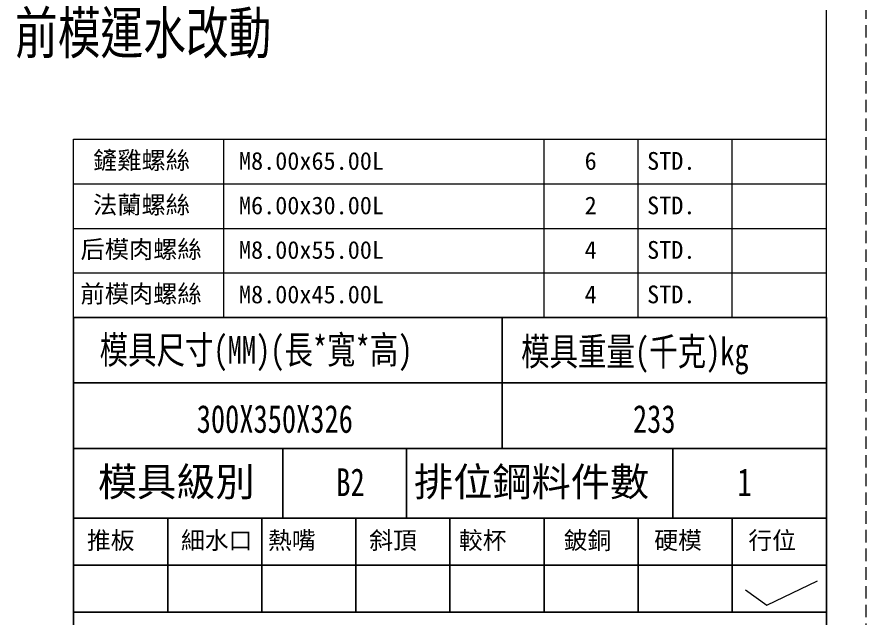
# Model space of a CAD drawing. Header units: millimetres. Extents: x 27300 to 28436, y -21252 to -20448.
# Drawn here: x 28175.9 to 28436.2, y -21068.5 to -20884.2 of the extents above; entities that cross this region are included whole.
import ezdxf

# ---------------------------------------------------------------- set-up
doc = ezdxf.new("R2010")
doc.units = ezdxf.units.MM
doc.header["$LTSCALE"] = 8
doc.linetypes.add('DASHED', pattern=[0.75, 0.5, -0.25])
doc.linetypes.add('HIDDEN', pattern=[0.375, 0.25, -0.125])
doc.layers.add('A', color=7, linetype='Continuous')
doc.layers.add('SCREW', color=52, linetype='HIDDEN')
doc.layers.add('dim', color=3, linetype='Continuous', lineweight=15)
doc.layers.add('MBOM-ASSIS-LAYER', color=71, linetype='Continuous', lineweight=9)
doc.styles.add('style1', font='mingliu.ttc', dxfattribs={"width": 0.75})
doc.styles.add('txt', font='txt.shx', dxfattribs={"width": 0.75, "height": 3.2})
doc.styles.add('新字体', font='KAIU.TTF', dxfattribs={"width": 0.75})

# ---------------------------------------------------------------- blocks, each defined once
blk = doc.blocks.new('20100617.142056')
at = {"layer": 'MBOM-ASSIS-LAYER', "linetype": 'DASHED'}
blk.add_line((0, 0), (0, 841), dxfattribs=at)
at = {"layer": 'MBOM-ASSIS-LAYER'}
blk.add_line((-12.7, 12.7), (-12.7, 828.3), dxfattribs=at)

msp = doc.modelspace()

# ---------------------------------------------------------------- linework, layer by layer
at = {"color": 0}
for p, q in [((28193.281, -20976.309), (28193.281, -21016.511)), ((28324.659, -20976.309), (28324.659, -21016.511)), ((28193.281, -20996.41), (28424.048, -20996.41))]:
    msp.add_line(p, q, dxfattribs=at)
for p, q in [((28193.281, -20976.309), (28424.048, -20976.309)), ((28193.281, -20976.309), (28373.676, -20976.309)), ((28424.048, -20976.309), (28424.048, -21016.511)), ((28193.281, -21037.93), (28424.048, -21037.93)), ((28193.281, -21037.93), (28193.281, -21066.776)), ((28222.126, -21037.93), (28222.126, -21066.776)), ((28250.972, -21037.93), (28250.972, -21066.776)), ((28279.818, -21037.93), (28279.818, -21066.776)), ((28308.664, -21037.93), (28308.664, -21066.776)), ((28337.51, -21037.93), (28337.51, -21066.776)), ((28366.356, -21037.93), (28366.356, -21066.776)), ((28395.202, -21037.93), (28395.202, -21066.776)), ((28424.048, -21052.353), (28193.281, -21052.353))]:
    msp.add_line(p, q)
at = {"layer": 'A'}
for p, q in [((28193.281, -20976.309), (28373.678, -20976.309)), ((28193.281, -21016.511), (28193.281, -21037.93)), ((28193.281, -21016.511), (28424.048, -21016.511)), ((28193.281, -21016.511), (28424.048, -21016.511)), ((28257.43, -21037.93), (28257.43, -21016.511)), ((28295.371, -21037.93), (28295.371, -21016.511)), ((28376.94, -21037.93), (28376.94, -21016.511)), ((28424.048, -21016.511), (28424.048, -21066.776)), ((28424.048, -21016.511), (28424.048, -21066.776)), ((28193.281, -21037.93), (28424.048, -21037.93)), ((28193.281, -21066.776), (28193.281, -21239.657)), ((28424.048, -21066.776), (28193.281, -21066.776)), ((28424.048, -21066.776), (28424.048, -21239.657))]:
    msp.add_line(p, q, dxfattribs=at)
at = {"layer": 'dim'}
for p, q in [((28405.784, -21064.612), (28421.346, -21057.147)), ((28399.205, -21059.93), (28405.784, -21064.612))]:
    msp.add_line(p, q, dxfattribs=at)
at = {"layer": 'MBOM-ASSIS-LAYER'}
for p, q in [((28193.281, -20976.309), (28193.281, -20921.715)), ((28193.281, -20921.715), (28424.048, -20921.715)), ((28239.386, -20976.309), (28239.386, -20921.715)), ((28337.51, -20976.309), (28337.51, -20921.715)), ((28366.356, -20976.309), (28366.356, -20921.715)), ((28395.202, -20976.309), (28395.202, -20921.715)), ((28193.281, -20935.364), (28424.048, -20935.364)), ((28193.281, -20949.012), (28424.048, -20949.012)), ((28193.281, -20962.661), (28424.048, -20962.661)), ((28193.281, -20976.309), (28424.048, -20976.309))]:
    msp.add_line(p, q, dxfattribs=at)

# ---------------------------------------------------------------- block references
at = {"layer": 'MBOM-ASSIS-LAYER', "xscale": 0.9558652676625827, "yscale": 0.9558652676625827, "zscale": 0.9558652676625827}
msp.add_blockref('20100617.142056', (28436.188, -21251.797), dxfattribs=at)

# ---------------------------------------------------------------- texts
at = {"layer": 'A', "style": 'style1'}
for s, height, p in [('模具級別', 8.8058, (28200.721, -21031.153)), ('排位鋼料件數', 8.8058, (28297.641, -21031.153)), ('推板', 5.3449, (28197.367, -21047.382)), ('細水口', 5.3449, (28226.213, -21047.382)), ('熱嘴', 5.3449, (28252.886, -21047.382)), ('斜頂', 5.3449, (28283.905, -21047.382)), ('較杯', 5.3449, (28311.395, -21047.382)), ('鈹銅', 5.3449, (28343.512, -21047.382)), ('硬模', 5.3449, (28371.274, -21047.382)), ('行位', 5.3449, (28400.125, -21047.382))]:
    msp.add_text(s, height=height, dxfattribs=at).set_placement(p)
at = {"layer": 'dim', "color": 6, "insert": (28175.327, -20882.658), "char_height": 12.8, "width": 104.77348, "attachment_point": 1, "style": 'txt'}
msp.add_mtext('{\\f新細明體|b0|i0|c136|p18;前模運水改動}', dxfattribs=at)
at = {"layer": 'MBOM-ASSIS-LAYER', "color": 6, "style": '新字体', "width": 0.75}
for s, height, p in [('模具尺寸(MM)(長*寬*高)', 8.53214, (28201.243, -20990.553)), ('模具重量(千克)kg', 8.5321, (28330.449, -20991.071)), ('300X350X326', 8.53214, (28231.022, -21011.726)), ('233', 8.5321, (28364.742, -21011.726)), ('B2', 8.5321, (28273.813, -21031.153)), ('1', 8.532, (28396.77, -21031.153))]:
    msp.add_text(s, height=height, dxfattribs=at).set_placement(p)
at = {"layer": 'SCREW', "style": 'style1'}
for s, height, p in [('鏟雞螺絲', 5.4442, (28199.245, -20930.866)), ('M8.00x65.00L', 5.4442, (28243.981, -20931.054)), ('6', 5.444, (28349.934, -20931.058)), ('STD.', 5.4442, (28369.092, -20931.054)), ('法蘭螺絲', 5.4442, (28199.245, -20944.515)), ('M6.00x30.00L', 5.4442, (28243.981, -20944.703)), ('2', 5.444, (28349.934, -20944.707)), ('STD.', 5.4442, (28369.092, -20944.703)), ('后模肉螺絲', 5.4442, (28195.393, -20958.168)), ('M8.00x55.00L', 5.4442, (28243.981, -20958.356)), ('4', 5.444, (28349.934, -20958.356)), ('STD.', 5.4442, (28369.092, -20958.356)), ('前模肉螺絲', 5.4442, (28195.393, -20971.812)), ('M8.00x45.00L', 5.4442, (28243.981, -20972)), ('4', 5.444, (28349.934, -20972.004)), ('STD.', 5.4442, (28369.092, -20972))]:
    msp.add_text(s, height=height, dxfattribs=at).set_placement(p)

doc.saveas('drawing.dxf')
